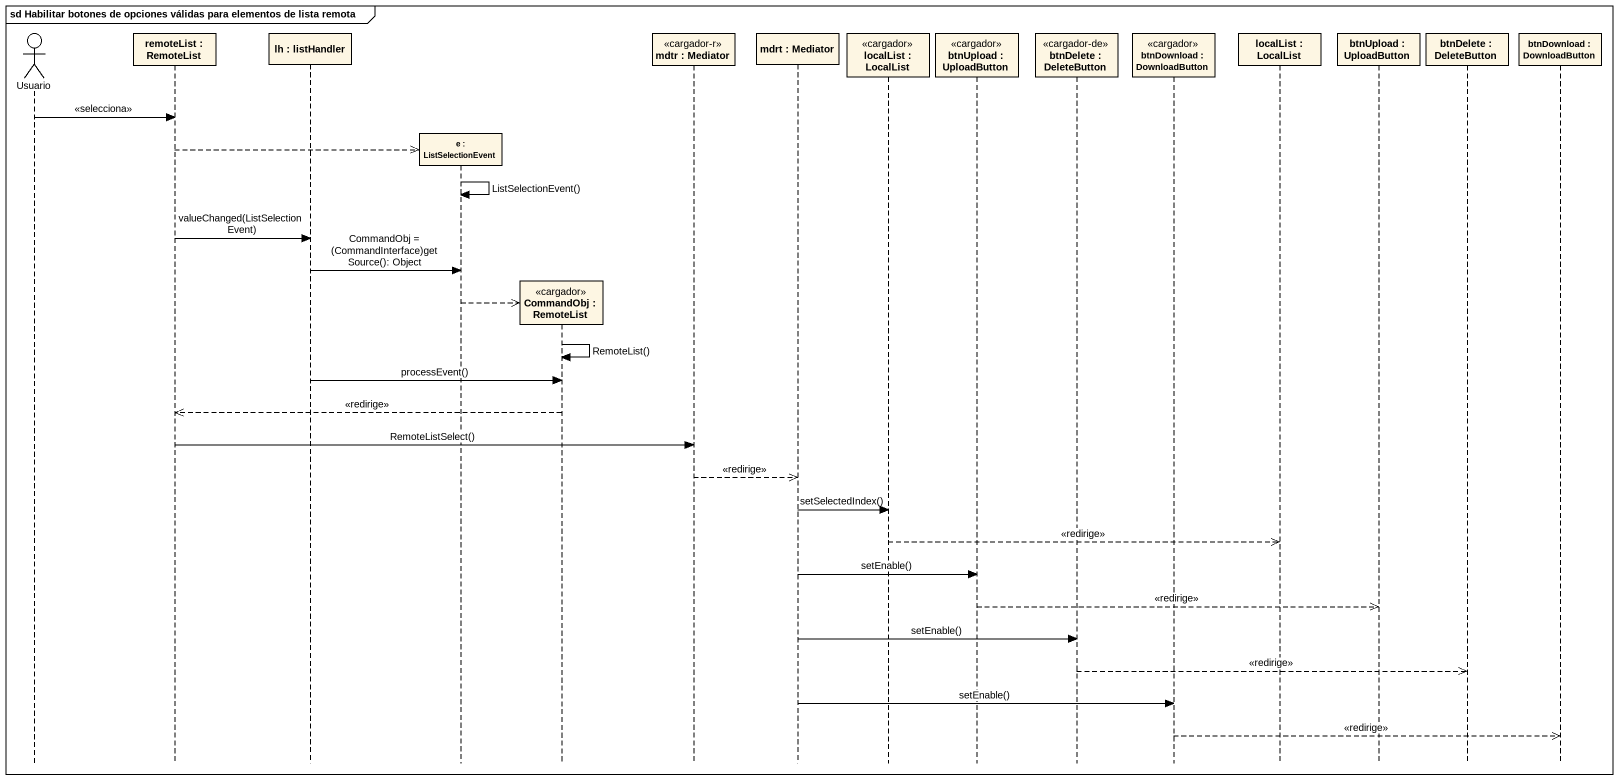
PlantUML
@startuml
mainframe sd Habilitar botones de opciones válidas para elementos de lista remota
hide footbox
actor Usuario
participant "remoteList : RemoteList" as remoteList
participant "lh : listHandler" as lh
participant "e : ListSelectionEvent" as e
participant "CommandObj : RemoteList" as CommandObj <<cargador>>
participant "mdtr : Mediator" as mdtr <<cargador-r>>
participant "mdrt : Mediator" as mdrt
participant "localList : LocalList" as localList <<cargador>>
participant "btnUpload : UploadButton" as btnUpload <<cargador>>
participant "btnDelete : DeleteButton" as btnDelete <<cargador-de>>
participant "btnDownload : DownloadButton" as btnDownload <<cargador>>
participant "localList : LocalList" as localList_2
participant "btnUpload : UploadButton" as btnUpload_2
participant "btnDelete : DeleteButton" as btnDelete_2
participant "btnDownload : DownloadButton" as btnDownload_2

Usuario -> remoteList : <<selecciona>>
remoteList -->> e **
e -> e : ListSelectionEvent()
remoteList -> lh : valueChanged(ListSelectionEvent)
lh -> e : CommandObj = (CommandInterface)getSource(): Object
e -->> CommandObj **
CommandObj -> CommandObj : RemoteList()
lh -> CommandObj : processEvent()
CommandObj -->> remoteList : <<redirige>>
remoteList -> mdtr : RemoteListSelect()
mdtr -->> mdrt : <<redirige>>
mdrt -> localList : setSelectedIndex()
localList -->> localList_2 : <<redirige>>
mdrt -> btnUpload : setEnable()
btnUpload -->> btnUpload_2 : <<redirige>>
mdrt -> btnDelete : setEnable()
btnDelete -->> btnDelete_2 : <<redirige>>
mdrt -> btnDownload : setEnable()
btnDownload -->> btnDownload_2 : <<redirige>>
@enduml
